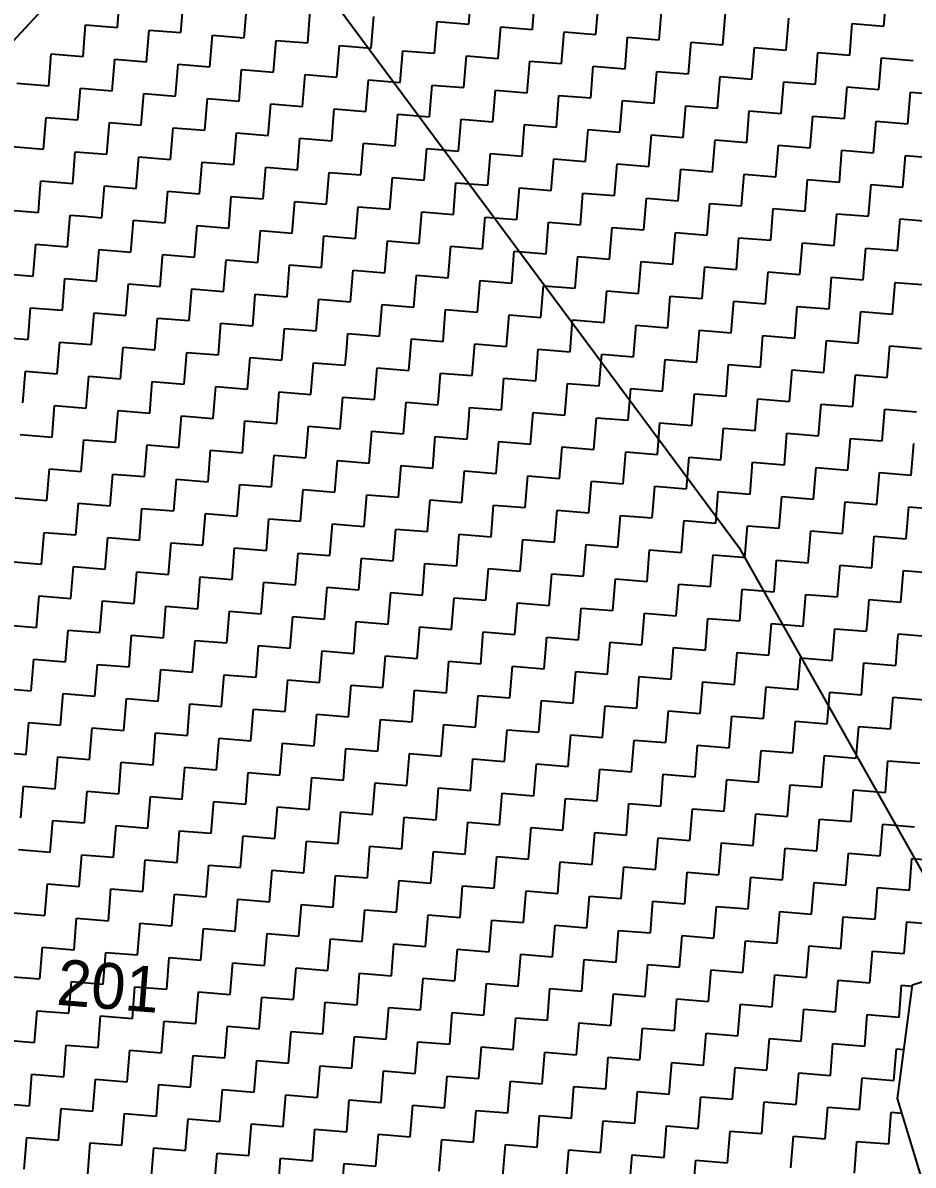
# Model space of a CAD drawing. Header units: metres. Extents: x 286589 to 288713, y 2001360 to 2004418.
# Drawn here: x 288198.4 to 288344.8, y 2003074.3 to 2003262.2 of the extents above; entities that cross this region are included whole.
import ezdxf
from ezdxf.enums import TextEntityAlignment as Align

# ---------------------------------------------------------------- set-up
doc = ezdxf.new("R2010")
doc.units = ezdxf.units.M
doc.header["$MEASUREMENT"] = 0
for name, color, linetype in [('POLY_HATCH', 12, 'Continuous'), ('POLY_PARCEL', 6, 'Continuous'), ('TEXT_PARCEL', 7, 'Continuous')]:
    doc.layers.add(name, color=color, linetype=linetype)
doc.styles.add('TEXT_MAP', font='')
doc.styles.get('TEXT_MAP').set_extended_font_data('Kruti Dev 050')

msp = doc.modelspace()

# ---------------------------------------------------------------- linework, layer by layer
at = {"layer": 'POLY_HATCH', "linetype": 'Continuous'}
for p, q in [((288213.9, 2003261.48), (288214.32, 2003266.69)), ((288271.72, 2003262.02), (288272.15, 2003267.23)), ((288339.98, 2003261.7), (288340.41, 2003266.92)), ((288224.33, 2003260.63), (288224.76, 2003265.84)), ((288234.77, 2003259.77), (288235.19, 2003264.99)), ((288282.16, 2003261.16), (288282.58, 2003266.38)), ((288292.59, 2003260.31), (288293.02, 2003265.53)), ((288245.2, 2003258.92), (288245.63, 2003264.14)), ((288255.64, 2003258.07), (288256.07, 2003263.29)), ((288303.03, 2003259.46), (288303.45, 2003264.68)), ((288313.47, 2003258.61), (288313.89, 2003263.83)), ((288323.9, 2003257.76), (288324.33, 2003262.98)), ((288208.25, 2003256.68), (288208.68, 2003261.9)), ((288208.68, 2003261.9), (288213.9, 2003261.48)), ((288218.69, 2003255.83), (288219.11, 2003261.05)), ((288219.11, 2003261.05), (288224.33, 2003260.63)), ((288266.08, 2003257.22), (288266.5, 2003262.44)), ((288266.5, 2003262.44), (288271.72, 2003262.02)), ((288276.51, 2003256.37), (288276.94, 2003261.59)), ((288276.94, 2003261.59), (288282.16, 2003261.16)), ((288334.34, 2003256.91), (288334.76, 2003262.13)), ((288334.76, 2003262.13), (288339.98, 2003261.7)), ((288229.13, 2003254.98), (288229.55, 2003260.2)), ((288229.55, 2003260.2), (288234.77, 2003259.77)), ((288239.56, 2003254.13), (288239.99, 2003259.35)), ((288239.99, 2003259.35), (288245.2, 2003258.92)), ((288286.95, 2003255.52), (288287.37, 2003260.74)), ((288287.37, 2003260.74), (288292.59, 2003260.31)), ((288297.39, 2003254.67), (288297.81, 2003259.89)), ((288297.81, 2003259.89), (288303.03, 2003259.46)), ((288250, 2003253.28), (288250.42, 2003258.5)), ((288250.42, 2003258.5), (288255.64, 2003258.07)), ((288260.43, 2003252.43), (288260.86, 2003257.65)), ((288260.86, 2003257.65), (288266.08, 2003257.22)), ((288307.82, 2003253.82), (288308.25, 2003259.04)), ((288308.25, 2003259.04), (288313.47, 2003258.61)), ((288318.26, 2003252.97), (288318.68, 2003258.19)), ((288318.68, 2003258.19), (288323.9, 2003257.76)), ((288328.69, 2003252.12), (288329.12, 2003257.34)), ((288329.12, 2003257.34), (288334.34, 2003256.91)), ((288202.61, 2003251.89), (288203.03, 2003257.11)), ((288203.03, 2003257.11), (288208.25, 2003256.68)), ((288213.05, 2003251.04), (288213.47, 2003256.26)), ((288213.47, 2003256.26), (288218.69, 2003255.83)), ((288223.48, 2003250.19), (288223.91, 2003255.41)), ((288223.91, 2003255.41), (288229.13, 2003254.98)), ((288270.87, 2003251.58), (288271.3, 2003256.8)), ((288271.3, 2003256.8), (288276.51, 2003256.37)), ((288281.31, 2003250.73), (288281.73, 2003255.95)), ((288281.73, 2003255.95), (288286.95, 2003255.52)), ((288339.13, 2003251.27), (288339.56, 2003256.49)), ((288339.56, 2003256.49), (288344.77, 2003256.06)), ((288233.92, 2003249.34), (288234.34, 2003254.56)), ((288234.34, 2003254.56), (288239.56, 2003254.13)), ((288244.35, 2003248.49), (288244.78, 2003253.71)), ((288244.78, 2003253.71), (288250, 2003253.28)), ((288291.74, 2003249.88), (288292.17, 2003255.1)), ((288292.17, 2003255.1), (288297.39, 2003254.67)), ((288302.18, 2003249.03), (288302.6, 2003254.25)), ((288302.6, 2003254.25), (288307.82, 2003253.82)), ((288197.39, 2003252.32), (288202.61, 2003251.89)), ((288254.79, 2003247.64), (288255.22, 2003252.85)), ((288255.22, 2003252.85), (288260.43, 2003252.43)), ((288265.23, 2003246.79), (288265.65, 2003252)), ((288265.65, 2003252), (288270.87, 2003251.58)), ((288312.61, 2003248.18), (288313.04, 2003253.39)), ((288313.04, 2003253.39), (288318.26, 2003252.97)), ((288323.05, 2003247.33), (288323.48, 2003252.54)), ((288323.48, 2003252.54), (288328.69, 2003252.12)), ((288333.49, 2003246.47), (288333.91, 2003251.69)), ((288333.91, 2003251.69), (288339.13, 2003251.27)), ((288207.4, 2003246.25), (288207.83, 2003251.46)), ((288207.83, 2003251.46), (288213.05, 2003251.04)), ((288217.84, 2003245.4), (288218.26, 2003250.61)), ((288218.26, 2003250.61), (288223.48, 2003250.19)), ((288228.27, 2003244.55), (288228.7, 2003249.76)), ((288228.7, 2003249.76), (288233.92, 2003249.34)), ((288275.66, 2003245.94), (288276.09, 2003251.15)), ((288276.09, 2003251.15), (288281.31, 2003250.73)), ((288286.1, 2003245.08), (288286.52, 2003250.3)), ((288286.52, 2003250.3), (288291.74, 2003249.88)), ((288343.92, 2003245.62), (288344.35, 2003250.84)), ((288344.35, 2003250.84), (288349.57, 2003250.42)), ((288238.71, 2003243.69), (288239.14, 2003248.91)), ((288239.14, 2003248.91), (288244.35, 2003248.49)), ((288249.15, 2003242.84), (288249.57, 2003248.06)), ((288249.57, 2003248.06), (288254.79, 2003247.64)), ((288296.54, 2003244.23), (288296.96, 2003249.45)), ((288296.96, 2003249.45), (288302.18, 2003249.03)), ((288306.97, 2003243.38), (288307.4, 2003248.6)), ((288307.4, 2003248.6), (288312.61, 2003248.18)), ((288201.76, 2003241.45), (288202.18, 2003246.67)), ((288202.18, 2003246.67), (288207.4, 2003246.25)), ((288259.58, 2003241.99), (288260.01, 2003247.21)), ((288260.01, 2003247.21), (288265.23, 2003246.79)), ((288270.02, 2003241.14), (288270.44, 2003246.36)), ((288270.44, 2003246.36), (288275.66, 2003245.94)), ((288317.41, 2003242.53), (288317.83, 2003247.75)), ((288317.83, 2003247.75), (288323.05, 2003247.33)), ((288327.84, 2003241.68), (288328.27, 2003246.9)), ((288328.27, 2003246.9), (288333.49, 2003246.47)), ((288338.28, 2003240.83), (288338.71, 2003246.05)), ((288338.71, 2003246.05), (288343.92, 2003245.62)), ((288212.19, 2003240.6), (288212.62, 2003245.82)), ((288212.62, 2003245.82), (288217.84, 2003245.4)), ((288222.63, 2003239.75), (288223.06, 2003244.97)), ((288223.06, 2003244.97), (288228.27, 2003244.55)), ((288233.07, 2003238.9), (288233.49, 2003244.12)), ((288233.49, 2003244.12), (288238.71, 2003243.69)), ((288280.46, 2003240.29), (288280.88, 2003245.51)), ((288280.88, 2003245.51), (288286.1, 2003245.08)), ((288290.89, 2003239.44), (288291.32, 2003244.66)), ((288291.32, 2003244.66), (288296.54, 2003244.23)), ((288243.5, 2003238.05), (288243.93, 2003243.27)), ((288243.93, 2003243.27), (288249.15, 2003242.84)), ((288253.94, 2003237.2), (288254.37, 2003242.42)), ((288254.37, 2003242.42), (288259.58, 2003241.99)), ((288301.33, 2003238.59), (288301.75, 2003243.81)), ((288301.75, 2003243.81), (288306.97, 2003243.38)), ((288311.76, 2003237.74), (288312.19, 2003242.96)), ((288312.19, 2003242.96), (288317.41, 2003242.53)), ((288196.54, 2003241.88), (288201.76, 2003241.45)), ((288206.55, 2003235.81), (288206.98, 2003241.03)), ((288206.98, 2003241.03), (288212.19, 2003240.6)), ((288264.38, 2003236.35), (288264.8, 2003241.57)), ((288264.8, 2003241.57), (288270.02, 2003241.14)), ((288274.81, 2003235.5), (288275.24, 2003240.72)), ((288275.24, 2003240.72), (288280.46, 2003240.29)), ((288322.2, 2003236.89), (288322.63, 2003242.11)), ((288322.63, 2003242.11), (288327.84, 2003241.68)), ((288332.64, 2003236.04), (288333.06, 2003241.26)), ((288333.06, 2003241.26), (288338.28, 2003240.83)), ((288343.07, 2003235.19), (288343.5, 2003240.41)), ((288343.5, 2003240.41), (288348.72, 2003239.98)), ((288216.99, 2003234.96), (288217.41, 2003240.18)), ((288217.41, 2003240.18), (288222.63, 2003239.75)), ((288227.42, 2003234.11), (288227.85, 2003239.33)), ((288227.85, 2003239.33), (288233.07, 2003238.9)), ((288237.86, 2003233.26), (288238.29, 2003238.48)), ((288238.29, 2003238.48), (288243.5, 2003238.05)), ((288285.25, 2003234.65), (288285.67, 2003239.87)), ((288285.67, 2003239.87), (288290.89, 2003239.44)), ((288295.68, 2003233.8), (288296.11, 2003239.02)), ((288296.11, 2003239.02), (288301.33, 2003238.59)), ((288248.3, 2003232.41), (288248.72, 2003237.63)), ((288248.72, 2003237.63), (288253.94, 2003237.2)), ((288258.73, 2003231.56), (288259.16, 2003236.78)), ((288259.16, 2003236.78), (288264.38, 2003236.35)), ((288306.12, 2003232.95), (288306.55, 2003238.17)), ((288306.55, 2003238.17), (288311.76, 2003237.74)), ((288316.56, 2003232.1), (288316.98, 2003237.31)), ((288316.98, 2003237.31), (288322.2, 2003236.89)), ((288201.17, 2003234.21), (288201.33, 2003236.24)), ((288201.33, 2003236.24), (288206.55, 2003235.81)), ((288211.34, 2003230.17), (288211.77, 2003235.39)), ((288211.77, 2003235.39), (288216.99, 2003234.96)), ((288269.17, 2003230.71), (288269.59, 2003235.92)), ((288269.59, 2003235.92), (288274.81, 2003235.5)), ((288279.6, 2003229.86), (288280.03, 2003235.07)), ((288280.03, 2003235.07), (288285.25, 2003234.65)), ((288326.99, 2003231.25), (288327.42, 2003236.46)), ((288327.42, 2003236.46), (288332.64, 2003236.04)), ((288337.43, 2003230.4), (288337.85, 2003235.61)), ((288337.85, 2003235.61), (288343.07, 2003235.19)), ((288200.91, 2003231.02), (288201.17, 2003234.21)), ((288221.78, 2003229.32), (288222.21, 2003234.53)), ((288222.21, 2003234.53), (288227.42, 2003234.11)), ((288232.22, 2003228.47), (288232.64, 2003233.68)), ((288232.64, 2003233.68), (288237.86, 2003233.26)), ((288242.65, 2003227.62), (288243.08, 2003232.83)), ((288243.08, 2003232.83), (288248.3, 2003232.41)), ((288290.04, 2003229.01), (288290.47, 2003234.22)), ((288290.47, 2003234.22), (288295.68, 2003233.8)), ((288300.48, 2003228.15), (288300.9, 2003233.37)), ((288300.9, 2003233.37), (288306.12, 2003232.95)), ((288195.69, 2003231.44), (288200.91, 2003231.02)), ((288253.09, 2003226.76), (288253.51, 2003231.98)), ((288253.51, 2003231.98), (288258.73, 2003231.56)), ((288263.53, 2003225.91), (288263.95, 2003231.13)), ((288263.95, 2003231.13), (288269.17, 2003230.71)), ((288310.91, 2003227.3), (288311.34, 2003232.52)), ((288311.34, 2003232.52), (288316.56, 2003232.1)), ((288321.35, 2003226.45), (288321.77, 2003231.67)), ((288321.77, 2003231.67), (288326.99, 2003231.25)), ((288205.7, 2003225.37), (288206.13, 2003230.59)), ((288206.13, 2003230.59), (288208.53, 2003230.4)), ((288208.53, 2003230.4), (288211.34, 2003230.17)), ((288216.29, 2003226.37), (288216.56, 2003229.74)), ((288216.56, 2003229.74), (288221.78, 2003229.32)), ((288273.96, 2003225.06), (288274.39, 2003230.28)), ((288274.39, 2003230.28), (288279.6, 2003229.86)), ((288284.4, 2003224.21), (288284.82, 2003229.43)), ((288284.82, 2003229.43), (288290.04, 2003229.01)), ((288331.79, 2003225.6), (288332.21, 2003230.82)), ((288332.21, 2003230.82), (288337.43, 2003230.4)), ((288342.22, 2003224.75), (288342.65, 2003229.97)), ((288342.65, 2003229.97), (288347.87, 2003229.54)), ((288226.57, 2003223.67), (288227, 2003228.89)), ((288227, 2003228.89), (288232.22, 2003228.47)), ((288237.01, 2003222.82), (288237.43, 2003228.04)), ((288237.43, 2003228.04), (288242.65, 2003227.62)), ((288247.45, 2003221.97), (288247.87, 2003227.19)), ((288247.87, 2003227.19), (288253.09, 2003226.76)), ((288294.83, 2003223.36), (288295.26, 2003228.58)), ((288295.26, 2003228.58), (288300.48, 2003228.15)), ((288305.27, 2003222.51), (288305.7, 2003227.73)), ((288305.7, 2003227.73), (288310.91, 2003227.3)), ((288200.06, 2003220.58), (288200.48, 2003225.8)), ((288200.48, 2003225.8), (288205.7, 2003225.37)), ((288216.14, 2003224.52), (288216.29, 2003226.37)), ((288257.88, 2003221.12), (288258.31, 2003226.34)), ((288258.31, 2003226.34), (288263.53, 2003225.91)), ((288268.32, 2003220.27), (288268.74, 2003225.49)), ((288268.74, 2003225.49), (288273.96, 2003225.06)), ((288315.71, 2003221.66), (288316.13, 2003226.88)), ((288316.13, 2003226.88), (288321.35, 2003226.45)), ((288326.14, 2003220.81), (288326.57, 2003226.03)), ((288326.57, 2003226.03), (288331.79, 2003225.6)), ((288210.49, 2003219.73), (288210.92, 2003224.95)), ((288210.92, 2003224.95), (288216.14, 2003224.52)), ((288220.93, 2003218.88), (288221.33, 2003223.76)), ((288221.33, 2003223.76), (288221.36, 2003224.1)), ((288221.36, 2003224.1), (288226.57, 2003223.67)), ((288278.75, 2003219.42), (288279.18, 2003224.64)), ((288279.18, 2003224.64), (288284.4, 2003224.21)), ((288289.19, 2003218.57), (288289.62, 2003223.79)), ((288289.62, 2003223.79), (288294.83, 2003223.36)), ((288336.58, 2003219.96), (288337, 2003225.18)), ((288337, 2003225.18), (288342.22, 2003224.75)), ((288231.41, 2003218.54), (288231.79, 2003223.25)), ((288231.79, 2003223.25), (288237.01, 2003222.82)), ((288241.8, 2003217.18), (288242.23, 2003222.4)), ((288242.23, 2003222.4), (288247.45, 2003221.97)), ((288252.24, 2003216.33), (288252.66, 2003221.55)), ((288252.66, 2003221.55), (288257.88, 2003221.12)), ((288299.63, 2003217.72), (288300.05, 2003222.94)), ((288300.05, 2003222.94), (288305.27, 2003222.51)), ((288310.06, 2003216.87), (288310.49, 2003222.09)), ((288310.49, 2003222.09), (288315.71, 2003221.66)), ((288194.84, 2003221.01), (288200.06, 2003220.58)), ((288204.85, 2003214.94), (288205.28, 2003220.16)), ((288205.28, 2003220.16), (288210.49, 2003219.73)), ((288262.67, 2003215.48), (288263.1, 2003220.7)), ((288263.1, 2003220.7), (288268.32, 2003220.27)), ((288273.11, 2003214.63), (288273.54, 2003219.85)), ((288273.54, 2003219.85), (288278.75, 2003219.42)), ((288320.5, 2003216.02), (288320.92, 2003221.24)), ((288320.92, 2003221.24), (288326.14, 2003220.81)), ((288330.94, 2003215.17), (288331.36, 2003220.38)), ((288331.36, 2003220.38), (288336.58, 2003219.96)), ((288215.29, 2003214.09), (288215.71, 2003219.31)), ((288215.71, 2003219.31), (288220.93, 2003218.88)), ((288225.72, 2003213.24), (288226.15, 2003218.46)), ((288226.15, 2003218.46), (288231.37, 2003218.03)), ((288231.37, 2003218.03), (288231.41, 2003218.54)), ((288283.55, 2003213.78), (288283.97, 2003218.99)), ((288283.97, 2003218.99), (288289.19, 2003218.57)), ((288293.98, 2003212.93), (288294.41, 2003218.14)), ((288294.41, 2003218.14), (288299.63, 2003217.72)), ((288341.37, 2003214.32), (288341.8, 2003219.53)), ((288341.8, 2003219.53), (288347.01, 2003219.11)), ((288236.16, 2003212.39), (288236.45, 2003215.92)), ((288236.45, 2003215.92), (288236.58, 2003217.6)), ((288236.58, 2003217.6), (288241.8, 2003217.18)), ((288246.59, 2003211.54), (288247.02, 2003216.75)), ((288247.02, 2003216.75), (288252.24, 2003216.33)), ((288257.03, 2003210.68), (288257.46, 2003215.9)), ((288257.46, 2003215.9), (288262.67, 2003215.48)), ((288304.42, 2003212.07), (288304.84, 2003217.29)), ((288304.84, 2003217.29), (288310.06, 2003216.87)), ((288314.86, 2003211.22), (288315.28, 2003216.44)), ((288315.28, 2003216.44), (288320.5, 2003216.02)), ((288199.21, 2003210.15), (288199.63, 2003215.36)), ((288199.63, 2003215.36), (288204.85, 2003214.94)), ((288209.64, 2003209.29), (288210.07, 2003214.51)), ((288210.07, 2003214.51), (288215.29, 2003214.09)), ((288267.47, 2003209.83), (288267.89, 2003215.05)), ((288267.89, 2003215.05), (288273.11, 2003214.63)), ((288277.9, 2003208.98), (288278.33, 2003214.2)), ((288278.33, 2003214.2), (288283.55, 2003213.78)), ((288325.29, 2003210.37), (288325.72, 2003215.59)), ((288325.72, 2003215.59), (288330.94, 2003215.17)), ((288335.73, 2003209.52), (288336.15, 2003214.74)), ((288336.15, 2003214.74), (288341.37, 2003214.32)), ((288220.08, 2003208.44), (288220.5, 2003213.66)), ((288220.5, 2003213.66), (288225.72, 2003213.24)), ((288230.52, 2003207.59), (288230.94, 2003212.81)), ((288230.94, 2003212.81), (288236.16, 2003212.39)), ((288288.34, 2003208.13), (288288.76, 2003213.35)), ((288288.76, 2003213.35), (288293.98, 2003212.93)), ((288298.78, 2003207.28), (288299.2, 2003212.5)), ((288299.2, 2003212.5), (288304.42, 2003212.07)), ((288193.99, 2003210.57), (288199.21, 2003210.15)), ((288240.95, 2003206.74), (288241.38, 2003211.96)), ((288241.38, 2003211.96), (288244.59, 2003211.7)), ((288244.59, 2003211.7), (288246.59, 2003211.54)), ((288251.57, 2003208.08), (288251.81, 2003211.11)), ((288251.81, 2003211.11), (288257.03, 2003210.68)), ((288309.21, 2003206.43), (288309.64, 2003211.65)), ((288309.64, 2003211.65), (288314.86, 2003211.22)), ((288319.65, 2003205.58), (288320.07, 2003210.8)), ((288320.07, 2003210.8), (288325.29, 2003210.37)), ((288204, 2003204.5), (288204.42, 2003209.72)), ((288204.42, 2003209.72), (288209.64, 2003209.29)), ((288214.44, 2003203.65), (288214.86, 2003208.87)), ((288214.86, 2003208.87), (288220.08, 2003208.44)), ((288261.82, 2003205.04), (288262.25, 2003210.26)), ((288262.25, 2003210.26), (288267.47, 2003209.83)), ((288272.26, 2003204.19), (288272.69, 2003209.41)), ((288272.69, 2003209.41), (288277.9, 2003208.98)), ((288282.7, 2003203.34), (288283.12, 2003208.56)), ((288283.12, 2003208.56), (288288.34, 2003208.13)), ((288330.08, 2003204.73), (288330.51, 2003209.95)), ((288330.51, 2003209.95), (288335.73, 2003209.52)), ((288340.52, 2003203.88), (288340.95, 2003209.1)), ((288340.95, 2003209.1), (288346.16, 2003208.67)), ((288224.87, 2003202.8), (288225.3, 2003208.02)), ((288225.3, 2003208.02), (288230.52, 2003207.59)), ((288235.31, 2003201.95), (288235.73, 2003207.17)), ((288235.73, 2003207.17), (288240.95, 2003206.74)), ((288251.39, 2003205.89), (288251.57, 2003208.08)), ((288293.13, 2003202.49), (288293.56, 2003207.71)), ((288293.56, 2003207.71), (288298.78, 2003207.28)), ((288303.57, 2003201.64), (288303.99, 2003206.86)), ((288303.99, 2003206.86), (288309.21, 2003206.43)), ((288198.36, 2003199.71), (288198.78, 2003204.93)), ((288198.78, 2003204.93), (288204, 2003204.5)), ((288245.74, 2003201.1), (288246.17, 2003206.32)), ((288246.17, 2003206.32), (288251.39, 2003205.89)), ((288256.18, 2003200.25), (288256.61, 2003205.47)), ((288256.61, 2003205.47), (288261.82, 2003205.04)), ((288256.61, 2003205.47), (288256.61, 2003205.47)), ((288314, 2003200.79), (288314.43, 2003206.01)), ((288314.43, 2003206.01), (288319.65, 2003205.58)), ((288324.44, 2003199.94), (288324.87, 2003205.16)), ((288324.87, 2003205.16), (288330.08, 2003204.73)), ((288208.79, 2003198.86), (288209.22, 2003204.08)), ((288209.22, 2003204.08), (288214.44, 2003203.65)), ((288219.23, 2003198.01), (288219.65, 2003203.23)), ((288219.65, 2003203.23), (288224.87, 2003202.8)), ((288266.69, 2003200.24), (288267.04, 2003204.62)), ((288267.04, 2003204.62), (288272.26, 2003204.19)), ((288277.05, 2003198.55), (288277.48, 2003203.77)), ((288277.48, 2003203.77), (288282.7, 2003203.34)), ((288287.49, 2003197.7), (288287.91, 2003202.91)), ((288287.91, 2003202.91), (288293.13, 2003202.49)), ((288334.88, 2003199.09), (288335.3, 2003204.3)), ((288335.3, 2003204.3), (288340.52, 2003203.88)), ((288229.66, 2003197.16), (288230.09, 2003202.38)), ((288230.09, 2003202.38), (288235.31, 2003201.95)), ((288240.1, 2003196.31), (288240.53, 2003201.52)), ((288240.53, 2003201.52), (288245.74, 2003201.1)), ((288297.93, 2003196.85), (288298.35, 2003202.06)), ((288298.35, 2003202.06), (288303.57, 2003201.64)), ((288308.36, 2003196), (288308.79, 2003201.21)), ((288308.79, 2003201.21), (288314, 2003200.79)), ((288203.15, 2003194.07), (288203.57, 2003199.28)), ((288203.57, 2003199.28), (288208.79, 2003198.86)), ((288250.54, 2003195.46), (288250.96, 2003200.67)), ((288250.96, 2003200.67), (288256.18, 2003200.25)), ((288260.97, 2003194.61), (288261.4, 2003199.82)), ((288261.4, 2003199.82), (288266.62, 2003199.4)), ((288266.62, 2003199.4), (288266.69, 2003200.24)), ((288318.8, 2003195.14), (288319.22, 2003200.36)), ((288319.22, 2003200.36), (288324.44, 2003199.94)), ((288329.23, 2003194.29), (288329.66, 2003199.51)), ((288329.66, 2003199.51), (288334.88, 2003199.09)), ((288213.59, 2003193.22), (288214.01, 2003198.43)), ((288214.01, 2003198.43), (288219.23, 2003198.01)), ((288224.02, 2003192.36), (288224.45, 2003197.58)), ((288224.45, 2003197.58), (288229.66, 2003197.16)), ((288271.41, 2003193.75), (288271.73, 2003197.63)), ((288271.73, 2003197.63), (288271.83, 2003198.97)), ((288271.83, 2003198.97), (288277.05, 2003198.55)), ((288281.85, 2003192.9), (288282.27, 2003198.12)), ((288282.27, 2003198.12), (288287.49, 2003197.7)), ((288292.28, 2003192.05), (288292.71, 2003197.27)), ((288292.71, 2003197.27), (288297.93, 2003196.85)), ((288339.67, 2003193.44), (288340.1, 2003198.66)), ((288340.1, 2003198.66), (288345.31, 2003198.24)), ((288234.46, 2003191.51), (288234.88, 2003196.73)), ((288234.88, 2003196.73), (288240.1, 2003196.31)), ((288244.89, 2003190.66), (288245.32, 2003195.88)), ((288245.32, 2003195.88), (288250.54, 2003195.46)), ((288302.72, 2003191.2), (288303.14, 2003196.42)), ((288303.14, 2003196.42), (288308.36, 2003196)), ((288313.15, 2003190.35), (288313.58, 2003195.57)), ((288313.58, 2003195.57), (288318.8, 2003195.14)), ((288197.93, 2003194.49), (288203.15, 2003194.07)), ((288207.94, 2003188.42), (288208.37, 2003193.64)), ((288208.37, 2003193.64), (288213.59, 2003193.22)), ((288255.33, 2003189.81), (288255.76, 2003195.03)), ((288255.76, 2003195.03), (288260.97, 2003194.61)), ((288265.77, 2003188.96), (288266.19, 2003194.18)), ((288266.19, 2003194.18), (288271.41, 2003193.75)), ((288323.59, 2003189.5), (288324.02, 2003194.72)), ((288324.02, 2003194.72), (288329.23, 2003194.29)), ((288334.03, 2003188.65), (288334.45, 2003193.87)), ((288334.45, 2003193.87), (288339.67, 2003193.44)), ((288218.38, 2003187.57), (288218.8, 2003192.79)), ((288218.8, 2003192.79), (288224.02, 2003192.36)), ((288228.81, 2003186.72), (288229.24, 2003191.94)), ((288229.24, 2003191.94), (288234.46, 2003191.51)), ((288276.2, 2003188.11), (288276.63, 2003193.33)), ((288276.63, 2003193.33), (288280.65, 2003193)), ((288280.65, 2003193), (288281.85, 2003192.9)), ((288286.84, 2003189.79), (288287.06, 2003192.48)), ((288287.06, 2003192.48), (288292.28, 2003192.05)), ((288297.07, 2003186.41), (288297.5, 2003191.63)), ((288297.5, 2003191.63), (288302.72, 2003191.2)), ((288344.46, 2003187.8), (288344.89, 2003193.02)), ((288239.25, 2003185.87), (288239.68, 2003191.09)), ((288239.68, 2003191.09), (288244.89, 2003190.66)), ((288249.69, 2003185.02), (288250.11, 2003190.24)), ((288250.11, 2003190.24), (288255.33, 2003189.81)), ((288286.64, 2003187.26), (288286.84, 2003189.79)), ((288307.51, 2003185.56), (288307.94, 2003190.78)), ((288307.94, 2003190.78), (288313.15, 2003190.35)), ((288317.95, 2003184.71), (288318.37, 2003189.93)), ((288318.37, 2003189.93), (288323.59, 2003189.5)), ((288202.3, 2003183.63), (288202.72, 2003188.85)), ((288202.72, 2003188.85), (288207.94, 2003188.42)), ((288212.73, 2003182.78), (288213.16, 2003188)), ((288213.16, 2003188), (288218.38, 2003187.57)), ((288260.12, 2003184.17), (288260.55, 2003189.39)), ((288260.55, 2003189.39), (288265.77, 2003188.96)), ((288270.56, 2003183.32), (288270.98, 2003188.54)), ((288270.98, 2003188.54), (288276.2, 2003188.11)), ((288328.38, 2003183.86), (288328.81, 2003189.08)), ((288328.81, 2003189.08), (288334.03, 2003188.65)), ((288338.82, 2003183.01), (288339.24, 2003188.23)), ((288339.24, 2003188.23), (288344.46, 2003187.8)), ((288223.17, 2003181.93), (288223.6, 2003187.15)), ((288223.6, 2003187.15), (288228.81, 2003186.72)), ((288233.61, 2003181.08), (288234.03, 2003186.3)), ((288234.03, 2003186.3), (288239.25, 2003185.87)), ((288280.99, 2003182.47), (288281.42, 2003187.69)), ((288281.42, 2003187.69), (288286.64, 2003187.26)), ((288291.43, 2003181.62), (288291.86, 2003186.84)), ((288291.86, 2003186.84), (288292.67, 2003186.77)), ((288292.67, 2003186.77), (288297.07, 2003186.41)), ((288301.96, 2003181.95), (288302.29, 2003185.98)), ((288302.29, 2003185.98), (288307.51, 2003185.56)), ((288197.08, 2003184.06), (288202.3, 2003183.63)), ((288244.04, 2003180.23), (288244.47, 2003185.45)), ((288244.47, 2003185.45), (288249.69, 2003185.02)), ((288254.48, 2003179.38), (288254.9, 2003184.59)), ((288254.9, 2003184.59), (288260.12, 2003184.17)), ((288312.3, 2003179.92), (288312.73, 2003185.13)), ((288312.73, 2003185.13), (288317.95, 2003184.71)), ((288322.74, 2003179.07), (288323.16, 2003184.28)), ((288323.16, 2003184.28), (288328.38, 2003183.86)), ((288207.09, 2003177.99), (288207.52, 2003183.2)), ((288207.52, 2003183.2), (288212.73, 2003182.78)), ((288217.53, 2003177.14), (288217.95, 2003182.35)), ((288217.95, 2003182.35), (288223.17, 2003181.93)), ((288264.92, 2003178.53), (288265.34, 2003183.74)), ((288265.34, 2003183.74), (288270.56, 2003183.32)), ((288275.35, 2003177.67), (288275.78, 2003182.89)), ((288275.78, 2003182.89), (288280.99, 2003182.47)), ((288333.18, 2003178.21), (288333.6, 2003183.43)), ((288333.6, 2003183.43), (288338.82, 2003183.01)), ((288343.61, 2003177.36), (288344.04, 2003182.58)), ((288344.04, 2003182.58), (288349.26, 2003182.16)), ((288227.96, 2003176.28), (288228.39, 2003181.5)), ((288228.39, 2003181.5), (288233.61, 2003181.08)), ((288238.4, 2003175.43), (288238.82, 2003180.65)), ((288238.82, 2003180.65), (288244.04, 2003180.23)), ((288285.79, 2003176.82), (288286.21, 2003182.04)), ((288286.21, 2003182.04), (288291.43, 2003181.62)), ((288296.22, 2003175.97), (288296.65, 2003181.19)), ((288296.65, 2003181.19), (288301.87, 2003180.77)), ((288301.87, 2003180.77), (288301.96, 2003181.95)), ((288307, 2003179.34), (288307.09, 2003180.34)), ((288307.09, 2003180.34), (288312.3, 2003179.92)), ((288201.45, 2003173.19), (288201.87, 2003178.41)), ((288201.87, 2003178.41), (288207.09, 2003177.99)), ((288248.84, 2003174.58), (288249.26, 2003179.8)), ((288249.26, 2003179.8), (288254.48, 2003179.38)), ((288259.27, 2003173.73), (288259.7, 2003178.95)), ((288259.7, 2003178.95), (288264.92, 2003178.53)), ((288306.66, 2003175.12), (288307, 2003179.34)), ((288317.1, 2003174.27), (288317.52, 2003179.49)), ((288317.52, 2003179.49), (288322.74, 2003179.07)), ((288327.53, 2003173.42), (288327.96, 2003178.64)), ((288327.96, 2003178.64), (288333.18, 2003178.21)), ((288211.88, 2003172.34), (288212.31, 2003177.56)), ((288212.31, 2003177.56), (288217.53, 2003177.14)), ((288222.32, 2003171.49), (288222.75, 2003176.71)), ((288222.75, 2003176.71), (288227.96, 2003176.28)), ((288269.71, 2003172.88), (288270.13, 2003178.1)), ((288270.13, 2003178.1), (288275.35, 2003177.67)), ((288280.14, 2003172.03), (288280.57, 2003177.25)), ((288280.57, 2003177.25), (288285.79, 2003176.82)), ((288337.97, 2003172.57), (288338.39, 2003177.79)), ((288338.39, 2003177.79), (288343.61, 2003177.36)), ((288232.76, 2003170.64), (288233.18, 2003175.86)), ((288233.18, 2003175.86), (288238.4, 2003175.43)), ((288243.19, 2003169.79), (288243.62, 2003175.01)), ((288243.62, 2003175.01), (288248.84, 2003174.58)), ((288290.58, 2003171.18), (288291.01, 2003176.4)), ((288291.01, 2003176.4), (288296.22, 2003175.97)), ((288301.02, 2003170.33), (288301.44, 2003175.55)), ((288301.44, 2003175.55), (288306.66, 2003175.12)), ((288311.45, 2003169.48), (288311.88, 2003174.7)), ((288311.88, 2003174.7), (288316.71, 2003174.3)), ((288196.23, 2003173.62), (288201.45, 2003173.19)), ((288206.24, 2003167.55), (288206.67, 2003172.77)), ((288206.67, 2003172.77), (288211.88, 2003172.34)), ((288253.63, 2003168.94), (288254.05, 2003174.16)), ((288254.05, 2003174.16), (288259.27, 2003173.73)), ((288264.06, 2003168.09), (288264.49, 2003173.31)), ((288264.49, 2003173.31), (288269.71, 2003172.88)), ((288316.71, 2003174.3), (288317.1, 2003174.27)), ((288322.12, 2003171.5), (288322.31, 2003173.85)), ((288322.31, 2003173.85), (288327.53, 2003173.42)), ((288332.33, 2003167.78), (288332.75, 2003173)), ((288332.75, 2003173), (288337.97, 2003172.57)), ((288216.68, 2003166.7), (288217.1, 2003171.92)), ((288217.1, 2003171.92), (288222.32, 2003171.49)), ((288227.11, 2003165.85), (288227.54, 2003171.07)), ((288227.54, 2003171.07), (288232.76, 2003170.64)), ((288274.5, 2003167.24), (288274.93, 2003172.46)), ((288274.93, 2003172.46), (288280.14, 2003172.03)), ((288284.94, 2003166.39), (288285.36, 2003171.61)), ((288285.36, 2003171.61), (288290.58, 2003171.18)), ((288321.89, 2003168.63), (288322.12, 2003171.5)), ((288342.76, 2003166.93), (288343.19, 2003172.15)), ((288343.19, 2003172.15), (288348.4, 2003171.72)), ((288237.55, 2003165), (288237.97, 2003170.22)), ((288237.97, 2003170.22), (288243.19, 2003169.79)), ((288247.98, 2003164.15), (288248.41, 2003169.37)), ((288248.41, 2003169.37), (288253.63, 2003168.94)), ((288295.37, 2003165.54), (288295.8, 2003170.76)), ((288295.8, 2003170.76), (288301.02, 2003170.33)), ((288305.81, 2003164.69), (288306.23, 2003169.9)), ((288306.23, 2003169.9), (288311.45, 2003169.48)), ((288316.25, 2003163.84), (288316.67, 2003169.05)), ((288316.67, 2003169.05), (288321.89, 2003168.63)), ((288200.6, 2003162.76), (288201.02, 2003167.98)), ((288201.02, 2003167.98), (288206.24, 2003167.55)), ((288211.03, 2003161.91), (288211.46, 2003167.12)), ((288211.46, 2003167.12), (288216.68, 2003166.7)), ((288258.42, 2003163.3), (288258.85, 2003168.51)), ((288258.85, 2003168.51), (288264.06, 2003168.09)), ((288268.86, 2003162.45), (288269.28, 2003167.66)), ((288269.28, 2003167.66), (288274.5, 2003167.24)), ((288326.68, 2003162.99), (288327.11, 2003168.2)), ((288327.11, 2003168.2), (288328.73, 2003168.07)), ((288328.73, 2003168.07), (288332.33, 2003167.78)), ((288337.24, 2003163.66), (288337.54, 2003167.35)), ((288337.54, 2003167.35), (288342.76, 2003166.93)), ((288221.47, 2003161.06), (288221.89, 2003166.27)), ((288221.89, 2003166.27), (288227.11, 2003165.85)), ((288231.91, 2003160.21), (288232.33, 2003165.42)), ((288232.33, 2003165.42), (288237.55, 2003165)), ((288279.29, 2003161.6), (288279.72, 2003166.81)), ((288279.72, 2003166.81), (288284.94, 2003166.39)), ((288289.73, 2003160.74), (288290.16, 2003165.96)), ((288290.16, 2003165.96), (288295.37, 2003165.54)), ((288242.34, 2003159.35), (288242.77, 2003164.57)), ((288242.77, 2003164.57), (288247.98, 2003164.15)), ((288252.78, 2003158.5), (288253.2, 2003163.72)), ((288253.2, 2003163.72), (288258.42, 2003163.3)), ((288300.17, 2003159.89), (288300.59, 2003165.11)), ((288300.59, 2003165.11), (288305.81, 2003164.69)), ((288310.6, 2003159.04), (288311.03, 2003164.26)), ((288311.03, 2003164.26), (288316.25, 2003163.84)), ((288321.04, 2003158.19), (288321.46, 2003163.41)), ((288321.46, 2003163.41), (288326.68, 2003162.99)), ((288337.12, 2003162.13), (288337.24, 2003163.66)), ((288195.38, 2003163.18), (288200.6, 2003162.76)), ((288205.39, 2003157.11), (288205.81, 2003162.33)), ((288205.81, 2003162.33), (288211.03, 2003161.91)), ((288215.83, 2003156.26), (288216.25, 2003161.48)), ((288216.25, 2003161.48), (288221.47, 2003161.06)), ((288263.21, 2003157.65), (288263.64, 2003162.87)), ((288263.64, 2003162.87), (288268.86, 2003162.45)), ((288273.65, 2003156.8), (288274.08, 2003162.02)), ((288274.08, 2003162.02), (288279.29, 2003161.6)), ((288331.47, 2003157.34), (288331.9, 2003162.56)), ((288331.9, 2003162.56), (288337.12, 2003162.13)), ((288342.28, 2003161.05), (288342.34, 2003161.71)), ((288342.34, 2003161.71), (288347.55, 2003161.28)), ((288226.26, 2003155.41), (288226.69, 2003160.63)), ((288226.69, 2003160.63), (288231.91, 2003160.21)), ((288236.7, 2003154.56), (288237.12, 2003159.78)), ((288237.12, 2003159.78), (288242.34, 2003159.35)), ((288284.09, 2003155.95), (288284.51, 2003161.17)), ((288284.51, 2003161.17), (288289.73, 2003160.74)), ((288294.52, 2003155.1), (288294.95, 2003160.32)), ((288294.95, 2003160.32), (288300.17, 2003159.89)), ((288341.91, 2003156.49), (288342.28, 2003161.05)), ((288247.13, 2003153.71), (288247.56, 2003158.93)), ((288247.56, 2003158.93), (288252.78, 2003158.5)), ((288257.57, 2003152.86), (288258, 2003158.08)), ((288258, 2003158.08), (288263.21, 2003157.65)), ((288304.96, 2003154.25), (288305.38, 2003159.47)), ((288305.38, 2003159.47), (288310.6, 2003159.04)), ((288315.39, 2003153.4), (288315.82, 2003158.62)), ((288315.82, 2003158.62), (288321.04, 2003158.19)), ((288325.83, 2003152.55), (288326.26, 2003157.77)), ((288326.26, 2003157.77), (288331.47, 2003157.34)), ((288199.75, 2003152.32), (288200.17, 2003157.54)), ((288200.17, 2003157.54), (288205.39, 2003157.11)), ((288210.18, 2003151.47), (288210.61, 2003156.69)), ((288210.61, 2003156.69), (288215.83, 2003156.26)), ((288220.62, 2003150.62), (288221.04, 2003155.84)), ((288221.04, 2003155.84), (288226.26, 2003155.41)), ((288268.01, 2003152.01), (288268.43, 2003157.23)), ((288268.43, 2003157.23), (288273.65, 2003156.8)), ((288278.44, 2003151.16), (288278.87, 2003156.38)), ((288278.87, 2003156.38), (288284.09, 2003155.95)), ((288336.27, 2003151.7), (288336.69, 2003156.92)), ((288336.69, 2003156.92), (288341.91, 2003156.49)), ((288231.05, 2003149.77), (288231.48, 2003154.99)), ((288231.48, 2003154.99), (288236.7, 2003154.56)), ((288241.49, 2003148.92), (288241.92, 2003154.14)), ((288241.92, 2003154.14), (288247.13, 2003153.71)), ((288288.88, 2003150.31), (288289.3, 2003155.53)), ((288289.3, 2003155.53), (288294.52, 2003155.1)), ((288299.32, 2003149.46), (288299.74, 2003154.68)), ((288299.74, 2003154.68), (288304.96, 2003154.25)), ((288194.53, 2003152.75), (288199.75, 2003152.32)), ((288251.93, 2003148.07), (288252.35, 2003153.29)), ((288252.35, 2003153.29), (288257.57, 2003152.86)), ((288262.36, 2003147.22), (288262.79, 2003152.44)), ((288262.79, 2003152.44), (288268.01, 2003152.01)), ((288309.75, 2003148.61), (288310.18, 2003153.83)), ((288310.18, 2003153.83), (288315.39, 2003153.4)), ((288320.19, 2003147.76), (288320.61, 2003152.97)), ((288320.61, 2003152.97), (288325.83, 2003152.55)), ((288330.62, 2003146.91), (288331.05, 2003152.12)), ((288331.05, 2003152.12), (288336.27, 2003151.7)), ((288204.54, 2003146.68), (288204.96, 2003151.9)), ((288204.96, 2003151.9), (288210.18, 2003151.47)), ((288214.98, 2003145.83), (288215.4, 2003151.05)), ((288215.4, 2003151.05), (288220.62, 2003150.62)), ((288225.41, 2003144.98), (288225.84, 2003150.19)), ((288225.84, 2003150.19), (288231.05, 2003149.77)), ((288272.8, 2003146.37), (288273.22, 2003151.58)), ((288273.22, 2003151.58), (288278.44, 2003151.16)), ((288283.24, 2003145.52), (288283.66, 2003150.73)), ((288283.66, 2003150.73), (288288.88, 2003150.31)), ((288341.06, 2003146.06), (288341.49, 2003151.27)), ((288341.49, 2003151.27), (288346.7, 2003150.85)), ((288235.85, 2003144.13), (288236.27, 2003149.34)), ((288236.27, 2003149.34), (288241.49, 2003148.92)), ((288246.28, 2003143.28), (288246.71, 2003148.49)), ((288246.71, 2003148.49), (288251.93, 2003148.07)), ((288293.67, 2003144.67), (288294.1, 2003149.88)), ((288294.1, 2003149.88), (288299.32, 2003149.46)), ((288304.11, 2003143.81), (288304.53, 2003149.03)), ((288304.53, 2003149.03), (288309.75, 2003148.61)), ((288198.9, 2003141.88), (288199.32, 2003147.1)), ((288199.32, 2003147.1), (288204.54, 2003146.68)), ((288256.72, 2003142.42), (288257.15, 2003147.64)), ((288257.15, 2003147.64), (288262.36, 2003147.22)), ((288267.16, 2003141.57), (288267.58, 2003146.79)), ((288267.58, 2003146.79), (288272.8, 2003146.37)), ((288314.54, 2003142.96), (288314.97, 2003148.18)), ((288314.97, 2003148.18), (288320.19, 2003147.76)), ((288324.98, 2003142.11), (288325.41, 2003147.33)), ((288325.41, 2003147.33), (288330.62, 2003146.91)), ((288335.42, 2003141.26), (288335.84, 2003146.48)), ((288335.84, 2003146.48), (288341.06, 2003146.06)), ((288209.33, 2003141.03), (288209.76, 2003146.25)), ((288209.76, 2003146.25), (288214.98, 2003145.83)), ((288219.77, 2003140.18), (288220.19, 2003145.4)), ((288220.19, 2003145.4), (288225.41, 2003144.98)), ((288230.2, 2003139.33), (288230.63, 2003144.55)), ((288230.63, 2003144.55), (288235.85, 2003144.13)), ((288277.59, 2003140.72), (288278.02, 2003145.94)), ((288278.02, 2003145.94), (288283.24, 2003145.52)), ((288288.03, 2003139.87), (288288.45, 2003145.09)), ((288288.45, 2003145.09), (288293.67, 2003144.67)), ((288240.64, 2003138.48), (288241.07, 2003143.7)), ((288241.07, 2003143.7), (288246.28, 2003143.28)), ((288251.08, 2003137.63), (288251.5, 2003142.85)), ((288251.5, 2003142.85), (288256.72, 2003142.42)), ((288298.46, 2003139.02), (288298.89, 2003144.24)), ((288298.89, 2003144.24), (288304.11, 2003143.81)), ((288308.9, 2003138.17), (288309.33, 2003143.39)), ((288309.33, 2003143.39), (288314.54, 2003142.96)), ((288193.68, 2003142.31), (288198.9, 2003141.88)), ((288203.69, 2003136.24), (288204.11, 2003141.46)), ((288204.11, 2003141.46), (288209.33, 2003141.03)), ((288261.51, 2003136.78), (288261.94, 2003142)), ((288261.94, 2003142), (288267.16, 2003141.57)), ((288271.95, 2003135.93), (288272.37, 2003141.15)), ((288272.37, 2003141.15), (288277.59, 2003140.72)), ((288319.34, 2003137.32), (288319.76, 2003142.54)), ((288319.76, 2003142.54), (288324.98, 2003142.11)), ((288329.77, 2003136.47), (288330.2, 2003141.69)), ((288330.2, 2003141.69), (288335.42, 2003141.26)), ((288340.21, 2003135.62), (288340.63, 2003140.84)), ((288340.63, 2003140.84), (288345.85, 2003140.41)), ((288214.12, 2003135.39), (288214.55, 2003140.61)), ((288214.55, 2003140.61), (288219.77, 2003140.18)), ((288224.56, 2003134.54), (288224.99, 2003139.76)), ((288224.99, 2003139.76), (288230.2, 2003139.33)), ((288235, 2003133.69), (288235.42, 2003138.91)), ((288235.42, 2003138.91), (288240.64, 2003138.48)), ((288282.38, 2003135.08), (288282.81, 2003140.3)), ((288282.81, 2003140.3), (288288.03, 2003139.87)), ((288292.82, 2003134.23), (288293.25, 2003139.45)), ((288293.25, 2003139.45), (288298.46, 2003139.02)), ((288245.43, 2003132.84), (288245.86, 2003138.06)), ((288245.86, 2003138.06), (288251.08, 2003137.63)), ((288255.87, 2003131.99), (288256.29, 2003137.21)), ((288256.29, 2003137.21), (288261.51, 2003136.78)), ((288303.26, 2003133.38), (288303.68, 2003138.6)), ((288303.68, 2003138.6), (288308.9, 2003138.17)), ((288313.69, 2003132.53), (288314.12, 2003137.75)), ((288314.12, 2003137.75), (288319.34, 2003137.32)), ((288198.04, 2003131.45), (288198.47, 2003136.67)), ((288198.47, 2003136.67), (288203.69, 2003136.24)), ((288208.48, 2003130.6), (288208.91, 2003135.82)), ((288208.91, 2003135.82), (288214.12, 2003135.39)), ((288266.31, 2003131.14), (288266.73, 2003136.36)), ((288266.73, 2003136.36), (288271.95, 2003135.93)), ((288276.74, 2003130.29), (288277.17, 2003135.5)), ((288277.17, 2003135.5), (288282.38, 2003135.08)), ((288324.13, 2003131.68), (288324.56, 2003136.89)), ((288324.56, 2003136.89), (288329.77, 2003136.47)), ((288334.57, 2003130.83), (288334.99, 2003136.04)), ((288334.99, 2003136.04), (288340.21, 2003135.62)), ((288218.92, 2003129.75), (288219.34, 2003134.97)), ((288219.34, 2003134.97), (288224.56, 2003134.54)), ((288229.35, 2003128.9), (288229.78, 2003134.11)), ((288229.78, 2003134.11), (288235, 2003133.69)), ((288239.79, 2003128.05), (288240.21, 2003133.26)), ((288240.21, 2003133.26), (288245.43, 2003132.84)), ((288287.18, 2003129.44), (288287.6, 2003134.65)), ((288287.6, 2003134.65), (288292.82, 2003134.23)), ((288297.61, 2003128.59), (288298.04, 2003133.8)), ((288298.04, 2003133.8), (288303.26, 2003133.38)), ((288250.23, 2003127.2), (288250.65, 2003132.41)), ((288250.65, 2003132.41), (288255.87, 2003131.99)), ((288260.66, 2003126.34), (288261.09, 2003131.56)), ((288261.09, 2003131.56), (288266.31, 2003131.14)), ((288308.05, 2003127.73), (288308.48, 2003132.95)), ((288308.48, 2003132.95), (288313.69, 2003132.53)), ((288318.49, 2003126.88), (288318.91, 2003132.1)), ((288318.91, 2003132.1), (288324.13, 2003131.68)), ((288202.84, 2003125.81), (288203.26, 2003131.02)), ((288203.26, 2003131.02), (288208.48, 2003130.6)), ((288213.27, 2003124.95), (288213.7, 2003130.17)), ((288213.7, 2003130.17), (288218.92, 2003129.75)), ((288271.1, 2003125.49), (288271.52, 2003130.71)), ((288271.52, 2003130.71), (288276.74, 2003130.29)), ((288281.53, 2003124.64), (288281.96, 2003129.86)), ((288281.96, 2003129.86), (288287.18, 2003129.44)), ((288328.92, 2003126.03), (288329.35, 2003131.25)), ((288329.35, 2003131.25), (288334.57, 2003130.83)), ((288339.36, 2003125.18), (288339.78, 2003130.4)), ((288339.78, 2003130.4), (288345, 2003129.98)), ((288223.71, 2003124.1), (288224.14, 2003129.32)), ((288224.14, 2003129.32), (288229.35, 2003128.9)), ((288234.15, 2003123.25), (288234.57, 2003128.47)), ((288234.57, 2003128.47), (288239.79, 2003128.05)), ((288244.58, 2003122.4), (288245.01, 2003127.62)), ((288245.01, 2003127.62), (288250.23, 2003127.2)), ((288291.97, 2003123.79), (288292.4, 2003129.01)), ((288292.4, 2003129.01), (288297.61, 2003128.59)), ((288302.41, 2003122.94), (288302.83, 2003128.16)), ((288302.83, 2003128.16), (288308.05, 2003127.73)), ((288197.62, 2003126.23), (288202.84, 2003125.81)), ((288255.02, 2003121.55), (288255.44, 2003126.77)), ((288255.44, 2003126.77), (288260.66, 2003126.34)), ((288265.45, 2003120.7), (288265.88, 2003125.92)), ((288265.88, 2003125.92), (288271.1, 2003125.49)), ((288312.84, 2003122.09), (288313.27, 2003127.31)), ((288313.27, 2003127.31), (288318.49, 2003126.88)), ((288323.28, 2003121.24), (288323.7, 2003126.46)), ((288323.7, 2003126.46), (288328.92, 2003126.03)), ((288207.63, 2003120.16), (288208.06, 2003125.38)), ((288208.06, 2003125.38), (288213.27, 2003124.95)), ((288218.07, 2003119.31), (288218.49, 2003124.53)), ((288218.49, 2003124.53), (288223.71, 2003124.1)), ((288275.89, 2003119.85), (288276.32, 2003125.07)), ((288276.32, 2003125.07), (288281.53, 2003124.64)), ((288286.33, 2003119), (288286.75, 2003124.22)), ((288286.75, 2003124.22), (288291.97, 2003123.79)), ((288333.72, 2003120.39), (288334.14, 2003125.61)), ((288334.14, 2003125.61), (288339.36, 2003125.18)), ((288344.15, 2003119.54), (288344.58, 2003124.76)), ((288344.58, 2003124.76), (288349.79, 2003124.33)), ((288228.5, 2003118.46), (288228.93, 2003123.68)), ((288228.93, 2003123.68), (288234.15, 2003123.25)), ((288238.94, 2003117.61), (288239.36, 2003122.83)), ((288239.36, 2003122.83), (288244.58, 2003122.4)), ((288249.38, 2003116.76), (288249.8, 2003121.98)), ((288249.8, 2003121.98), (288255.02, 2003121.55)), ((288296.76, 2003118.15), (288297.19, 2003123.37)), ((288297.19, 2003123.37), (288302.41, 2003122.94)), ((288307.2, 2003117.3), (288307.62, 2003122.52)), ((288307.62, 2003122.52), (288312.84, 2003122.09)), ((288201.99, 2003115.37), (288202.41, 2003120.59)), ((288202.41, 2003120.59), (288207.63, 2003120.16)), ((288259.81, 2003115.91), (288260.24, 2003121.13)), ((288260.24, 2003121.13), (288265.45, 2003120.7)), ((288270.25, 2003115.06), (288270.67, 2003120.28)), ((288270.67, 2003120.28), (288275.89, 2003119.85)), ((288317.64, 2003116.45), (288318.06, 2003121.67)), ((288318.06, 2003121.67), (288323.28, 2003121.24)), ((288328.07, 2003115.6), (288328.5, 2003120.82)), ((288328.5, 2003120.82), (288333.72, 2003120.39)), ((288212.42, 2003114.52), (288212.85, 2003119.74)), ((288212.85, 2003119.74), (288218.07, 2003119.31)), ((288222.86, 2003113.67), (288223.28, 2003118.89)), ((288223.28, 2003118.89), (288228.5, 2003118.46)), ((288280.68, 2003114.21), (288281.11, 2003119.43)), ((288281.11, 2003119.43), (288286.33, 2003119)), ((288291.12, 2003113.36), (288291.55, 2003118.57)), ((288291.55, 2003118.57), (288296.76, 2003118.15)), ((288338.51, 2003114.75), (288338.93, 2003119.96)), ((288338.93, 2003119.96), (288344.15, 2003119.54)), ((288233.3, 2003112.82), (288233.72, 2003118.04)), ((288233.72, 2003118.04), (288238.94, 2003117.61)), ((288243.73, 2003111.97), (288244.16, 2003117.18)), ((288244.16, 2003117.18), (288249.38, 2003116.76)), ((288254.17, 2003111.12), (288254.59, 2003116.33)), ((288254.59, 2003116.33), (288259.81, 2003115.91)), ((288301.56, 2003112.51), (288301.98, 2003117.72)), ((288301.98, 2003117.72), (288307.2, 2003117.3)), ((288311.99, 2003111.66), (288312.42, 2003116.87)), ((288312.42, 2003116.87), (288317.64, 2003116.45)), ((288196.77, 2003115.79), (288201.99, 2003115.37)), ((288206.78, 2003109.73), (288207.2, 2003114.94)), ((288207.2, 2003114.94), (288212.42, 2003114.52)), ((288264.6, 2003110.27), (288265.03, 2003115.48)), ((288265.03, 2003115.48), (288270.25, 2003115.06)), ((288275.04, 2003109.41), (288275.47, 2003114.63)), ((288275.47, 2003114.63), (288280.68, 2003114.21)), ((288322.43, 2003110.8), (288322.85, 2003116.02)), ((288322.85, 2003116.02), (288328.07, 2003115.6)), ((288332.86, 2003109.95), (288333.29, 2003115.17)), ((288333.29, 2003115.17), (288338.51, 2003114.75)), ((288217.22, 2003108.88), (288217.64, 2003114.09)), ((288217.64, 2003114.09), (288222.86, 2003113.67)), ((288227.65, 2003108.02), (288228.08, 2003113.24)), ((288228.08, 2003113.24), (288233.3, 2003112.82)), ((288285.48, 2003108.56), (288285.9, 2003113.78)), ((288285.9, 2003113.78), (288291.12, 2003113.36)), ((288295.91, 2003107.71), (288296.34, 2003112.93)), ((288296.34, 2003112.93), (288301.56, 2003112.51)), ((288343.3, 2003109.1), (288343.73, 2003114.32)), ((288343.73, 2003114.32), (288348.94, 2003113.9)), ((288238.09, 2003107.17), (288238.51, 2003112.39)), ((288238.51, 2003112.39), (288243.73, 2003111.97)), ((288248.52, 2003106.32), (288248.95, 2003111.54)), ((288248.95, 2003111.54), (288254.17, 2003111.12)), ((288258.96, 2003105.47), (288259.39, 2003110.69)), ((288259.39, 2003110.69), (288264.6, 2003110.27)), ((288306.35, 2003106.86), (288306.77, 2003112.08)), ((288306.77, 2003112.08), (288311.99, 2003111.66)), ((288316.78, 2003106.01), (288317.21, 2003111.23)), ((288317.21, 2003111.23), (288322.43, 2003110.8)), ((288201.14, 2003104.93), (288201.56, 2003110.15)), ((288201.56, 2003110.15), (288206.78, 2003109.73)), ((288211.57, 2003104.08), (288212, 2003109.3)), ((288212, 2003109.3), (288217.22, 2003108.88)), ((288269.4, 2003104.62), (288269.82, 2003109.84)), ((288269.82, 2003109.84), (288275.04, 2003109.41)), ((288279.83, 2003103.77), (288280.26, 2003108.99)), ((288280.26, 2003108.99), (288285.48, 2003108.56)), ((288327.22, 2003105.16), (288327.65, 2003110.38)), ((288327.65, 2003110.38), (288332.86, 2003109.95)), ((288337.66, 2003104.31), (288338.08, 2003109.53)), ((288338.08, 2003109.53), (288343.3, 2003109.1)), ((288222.01, 2003103.23), (288222.43, 2003108.45)), ((288222.43, 2003108.45), (288227.65, 2003108.02)), ((288232.44, 2003102.38), (288232.87, 2003107.6)), ((288232.87, 2003107.6), (288238.09, 2003107.17)), ((288290.27, 2003102.92), (288290.69, 2003108.14)), ((288290.69, 2003108.14), (288295.91, 2003107.71)), ((288300.71, 2003102.07), (288301.13, 2003107.29)), ((288301.13, 2003107.29), (288306.35, 2003106.86)), ((288195.92, 2003105.36), (288201.14, 2003104.93)), ((288242.88, 2003101.53), (288243.31, 2003106.75)), ((288243.31, 2003106.75), (288248.52, 2003106.32)), ((288253.32, 2003100.68), (288253.74, 2003105.9)), ((288253.74, 2003105.9), (288258.96, 2003105.47)), ((288263.75, 2003099.83), (288264.18, 2003105.05)), ((288264.18, 2003105.05), (288269.4, 2003104.62)), ((288311.14, 2003101.22), (288311.57, 2003106.44)), ((288311.57, 2003106.44), (288316.78, 2003106.01)), ((288321.58, 2003100.37), (288322, 2003105.59)), ((288322, 2003105.59), (288327.22, 2003105.16)), ((288205.93, 2003099.29), (288206.35, 2003104.51)), ((288206.35, 2003104.51), (288211.57, 2003104.08)), ((288216.37, 2003098.44), (288216.79, 2003103.66)), ((288216.79, 2003103.66), (288222.01, 2003103.23)), ((288274.19, 2003098.98), (288274.61, 2003104.2)), ((288274.61, 2003104.2), (288279.83, 2003103.77)), ((288284.63, 2003098.13), (288285.05, 2003103.35)), ((288285.05, 2003103.35), (288290.27, 2003102.92)), ((288332.01, 2003099.52), (288332.44, 2003104.74)), ((288332.44, 2003104.74), (288337.66, 2003104.31)), ((288342.45, 2003098.67), (288342.88, 2003103.89)), ((288342.88, 2003103.89), (288344.63, 2003103.74)), ((288226.8, 2003097.59), (288227.23, 2003102.81)), ((288227.23, 2003102.81), (288232.44, 2003102.38)), ((288237.24, 2003096.74), (288237.66, 2003101.96)), ((288237.66, 2003101.96), (288242.88, 2003101.53)), ((288295.06, 2003097.28), (288295.49, 2003102.5)), ((288295.49, 2003102.5), (288300.71, 2003102.07)), ((288305.5, 2003096.43), (288305.92, 2003101.64)), ((288305.92, 2003101.64), (288311.14, 2003101.22)), ((288200.29, 2003094.5), (288200.71, 2003099.71)), ((288200.71, 2003099.71), (288205.93, 2003099.29)), ((288247.67, 2003095.89), (288248.1, 2003101.1)), ((288248.1, 2003101.1), (288253.32, 2003100.68)), ((288258.11, 2003095.04), (288258.54, 2003100.25)), ((288258.54, 2003100.25), (288263.75, 2003099.83)), ((288268.55, 2003094.19), (288268.97, 2003099.4)), ((288268.97, 2003099.4), (288274.19, 2003098.98)), ((288315.93, 2003095.58), (288316.36, 2003100.79)), ((288316.36, 2003100.79), (288321.58, 2003100.37)), ((288326.37, 2003094.72), (288326.8, 2003099.94)), ((288326.8, 2003099.94), (288332.01, 2003099.52)), ((288210.72, 2003093.65), (288211.15, 2003098.86)), ((288211.15, 2003098.86), (288216.37, 2003098.44)), ((288221.16, 2003092.8), (288221.58, 2003098.01)), ((288221.58, 2003098.01), (288226.8, 2003097.59)), ((288278.98, 2003093.33), (288279.41, 2003098.55)), ((288279.41, 2003098.55), (288284.63, 2003098.13)), ((288289.42, 2003092.48), (288289.84, 2003097.7)), ((288289.84, 2003097.7), (288295.06, 2003097.28)), ((288336.81, 2003093.87), (288337.23, 2003099.09)), ((288337.23, 2003099.09), (288342.45, 2003098.67)), ((288231.59, 2003091.94), (288232.02, 2003097.16)), ((288232.02, 2003097.16), (288237.24, 2003096.74)), ((288242.03, 2003091.09), (288242.46, 2003096.31)), ((288242.46, 2003096.31), (288247.67, 2003095.89)), ((288299.85, 2003091.63), (288300.28, 2003096.85)), ((288300.28, 2003096.85), (288305.5, 2003096.43)), ((288310.29, 2003090.78), (288310.72, 2003096)), ((288310.72, 2003096), (288315.93, 2003095.58)), ((288195.07, 2003094.92), (288200.29, 2003094.5)), ((288205.08, 2003088.85), (288205.5, 2003094.07)), ((288205.5, 2003094.07), (288210.72, 2003093.65)), ((288252.47, 2003090.24), (288252.89, 2003095.46)), ((288252.89, 2003095.46), (288258.11, 2003095.04)), ((288262.9, 2003089.39), (288263.33, 2003094.61)), ((288263.33, 2003094.61), (288268.55, 2003094.19)), ((288273.34, 2003088.54), (288273.76, 2003093.76)), ((288273.76, 2003093.76), (288278.98, 2003093.33)), ((288320.73, 2003089.93), (288321.15, 2003095.15)), ((288321.15, 2003095.15), (288326.37, 2003094.72)), ((288331.16, 2003089.08), (288331.59, 2003094.3)), ((288331.59, 2003094.3), (288336.81, 2003093.87)), ((288215.51, 2003088), (288215.94, 2003093.22)), ((288215.94, 2003093.22), (288221.16, 2003092.8)), ((288225.95, 2003087.15), (288226.38, 2003092.37)), ((288226.38, 2003092.37), (288231.59, 2003091.94)), ((288283.78, 2003087.69), (288284.2, 2003092.91)), ((288284.2, 2003092.91), (288289.42, 2003092.48)), ((288294.21, 2003086.84), (288294.64, 2003092.06)), ((288294.64, 2003092.06), (288299.85, 2003091.63)), ((288341.6, 2003088.23), (288342.02, 2003093.45)), ((288342.02, 2003093.45), (288343.26, 2003093.35)), ((288236.39, 2003086.3), (288236.81, 2003091.52)), ((288236.81, 2003091.52), (288242.03, 2003091.09)), ((288246.82, 2003085.45), (288247.25, 2003090.67)), ((288247.25, 2003090.67), (288252.47, 2003090.24)), ((288304.65, 2003085.99), (288305.07, 2003091.21)), ((288305.07, 2003091.21), (288310.29, 2003090.78)), ((288315.08, 2003085.14), (288315.51, 2003090.36)), ((288315.51, 2003090.36), (288320.73, 2003089.93)), ((288199.43, 2003084.06), (288199.86, 2003089.28)), ((288199.86, 2003089.28), (288205.08, 2003088.85)), ((288209.87, 2003083.21), (288210.3, 2003088.43)), ((288210.3, 2003088.43), (288215.51, 2003088)), ((288257.26, 2003084.6), (288257.68, 2003089.82)), ((288257.68, 2003089.82), (288262.9, 2003089.39)), ((288267.7, 2003083.75), (288268.12, 2003088.97)), ((288268.12, 2003088.97), (288273.34, 2003088.54)), ((288278.13, 2003082.9), (288278.56, 2003088.12)), ((288278.56, 2003088.12), (288283.78, 2003087.69)), ((288325.52, 2003084.29), (288325.95, 2003089.51)), ((288325.95, 2003089.51), (288331.16, 2003089.08)), ((288335.96, 2003083.44), (288336.38, 2003088.66)), ((288336.38, 2003088.66), (288341.6, 2003088.23)), ((288220.31, 2003082.36), (288220.73, 2003087.58)), ((288220.73, 2003087.58), (288225.95, 2003087.15)), ((288230.74, 2003081.51), (288231.17, 2003086.73)), ((288231.17, 2003086.73), (288236.39, 2003086.3)), ((288288.57, 2003082.05), (288288.99, 2003087.27)), ((288288.99, 2003087.27), (288294.21, 2003086.84)), ((288299, 2003081.2), (288299.43, 2003086.42)), ((288299.43, 2003086.42), (288304.65, 2003085.99)), ((288194.22, 2003084.49), (288199.43, 2003084.06)), ((288241.18, 2003080.66), (288241.6, 2003085.88)), ((288241.6, 2003085.88), (288246.82, 2003085.45)), ((288251.62, 2003079.81), (288252.04, 2003085.03)), ((288252.04, 2003085.03), (288257.26, 2003084.6)), ((288309.44, 2003080.35), (288309.87, 2003085.56)), ((288309.87, 2003085.56), (288315.08, 2003085.14)), ((288319.88, 2003079.5), (288320.3, 2003084.71)), ((288320.3, 2003084.71), (288325.52, 2003084.29)), ((288204.23, 2003078.42), (288204.65, 2003083.64)), ((288204.65, 2003083.64), (288209.87, 2003083.21)), ((288214.66, 2003077.57), (288215.09, 2003082.78)), ((288215.09, 2003082.78), (288220.31, 2003082.36)), ((288262.05, 2003078.96), (288262.48, 2003084.17)), ((288262.48, 2003084.17), (288267.7, 2003083.75)), ((288272.49, 2003078.11), (288272.91, 2003083.32)), ((288272.91, 2003083.32), (288278.13, 2003082.9)), ((288330.31, 2003078.65), (288330.74, 2003083.86)), ((288330.74, 2003083.86), (288335.96, 2003083.44)), ((288340.75, 2003077.79), (288341.17, 2003083.01)), ((288341.17, 2003083.01), (288342.92, 2003082.87)), ((288225.1, 2003076.72), (288225.53, 2003081.93)), ((288225.53, 2003081.93), (288230.74, 2003081.51)), ((288235.54, 2003075.87), (288235.96, 2003081.08)), ((288235.96, 2003081.08), (288241.18, 2003080.66)), ((288282.92, 2003077.26), (288283.35, 2003082.47)), ((288283.35, 2003082.47), (288288.57, 2003082.05)), ((288293.36, 2003076.4), (288293.79, 2003081.62)), ((288293.79, 2003081.62), (288299, 2003081.2)), ((288303.8, 2003075.55), (288304.22, 2003080.77)), ((288304.22, 2003080.77), (288309.44, 2003080.35)), ((288198.58, 2003073.62), (288199.01, 2003078.84)), ((288199.01, 2003078.84), (288204.23, 2003078.42)), ((288245.97, 2003075.01), (288246.4, 2003080.23)), ((288246.4, 2003080.23), (288251.62, 2003079.81)), ((288256.41, 2003074.16), (288256.83, 2003079.38)), ((288256.83, 2003079.38), (288262.05, 2003078.96)), ((288314.23, 2003074.7), (288314.66, 2003079.92)), ((288314.66, 2003079.92), (288319.88, 2003079.5)), ((288324.67, 2003073.85), (288325.09, 2003079.07)), ((288325.09, 2003079.07), (288330.31, 2003078.65)), ((288209.02, 2003072.77), (288209.45, 2003077.99)), ((288209.45, 2003077.99), (288214.66, 2003077.57)), ((288219.46, 2003071.92), (288219.88, 2003077.14)), ((288219.88, 2003077.14), (288225.1, 2003076.72)), ((288266.84, 2003073.31), (288267.27, 2003078.53)), ((288267.27, 2003078.53), (288272.49, 2003078.11)), ((288277.28, 2003072.46), (288277.71, 2003077.68)), ((288277.71, 2003077.68), (288282.92, 2003077.26)), ((288335.11, 2003073), (288335.53, 2003078.22)), ((288335.53, 2003078.22), (288340.75, 2003077.79)), ((288229.89, 2003071.07), (288230.32, 2003076.29)), ((288230.32, 2003076.29), (288235.54, 2003075.87)), ((288240.33, 2003070.22), (288240.75, 2003075.44)), ((288240.75, 2003075.44), (288245.97, 2003075.01)), ((288287.72, 2003071.61), (288288.14, 2003076.83)), ((288288.14, 2003076.83), (288293.36, 2003076.4)), ((288298.15, 2003070.76), (288298.58, 2003075.98)), ((288298.58, 2003075.98), (288303.8, 2003075.55)), ((288308.59, 2003069.91), (288309.01, 2003075.13)), ((288309.01, 2003075.13), (288314.23, 2003074.7)), ((288250.77, 2003069.37), (288251.19, 2003074.59)), ((288251.19, 2003074.59), (288256.41, 2003074.16))]:
    msp.add_line(p, q, dxfattribs=at)
at = {"layer": 'POLY_HATCH'}
msp.add_lwpolyline([(288347.79, 2003066.84), (288342.19, 2003085.26), (288344.66, 2003103.97), (288368.91, 2003111.75), (288383.97, 2003093.51), (288401.53, 2003082.62), (288431.77, 2003076.38), (288450.64, 2003075.79), (288455.63, 2003084.83), (288460.82, 2003096.23), (288482.99, 2003089.69), (288485.17, 2003075.81), (288488.1, 2003053.82)], dxfattribs=at)
at = {"layer": 'POLY_PARCEL'}
for p, q in [((288120.22, 2003176.55), (288228.71, 2003293.73)), ((288228.71, 2003293.73), (288316.13, 2003175.98)), ((288316.13, 2003175.98), (288375.48, 2003070.58))]:
    msp.add_line(p, q, dxfattribs=at)

# ---------------------------------------------------------------- texts
at = {"layer": 'TEXT_PARCEL', "style": 'TEXT_MAP'}
msp.add_text('201', height=7.539, rotation=355.34, dxfattribs=at).set_placement((288212.14, 2003100.03), align=Align.CENTER)

doc.saveas('drawing.dxf')
